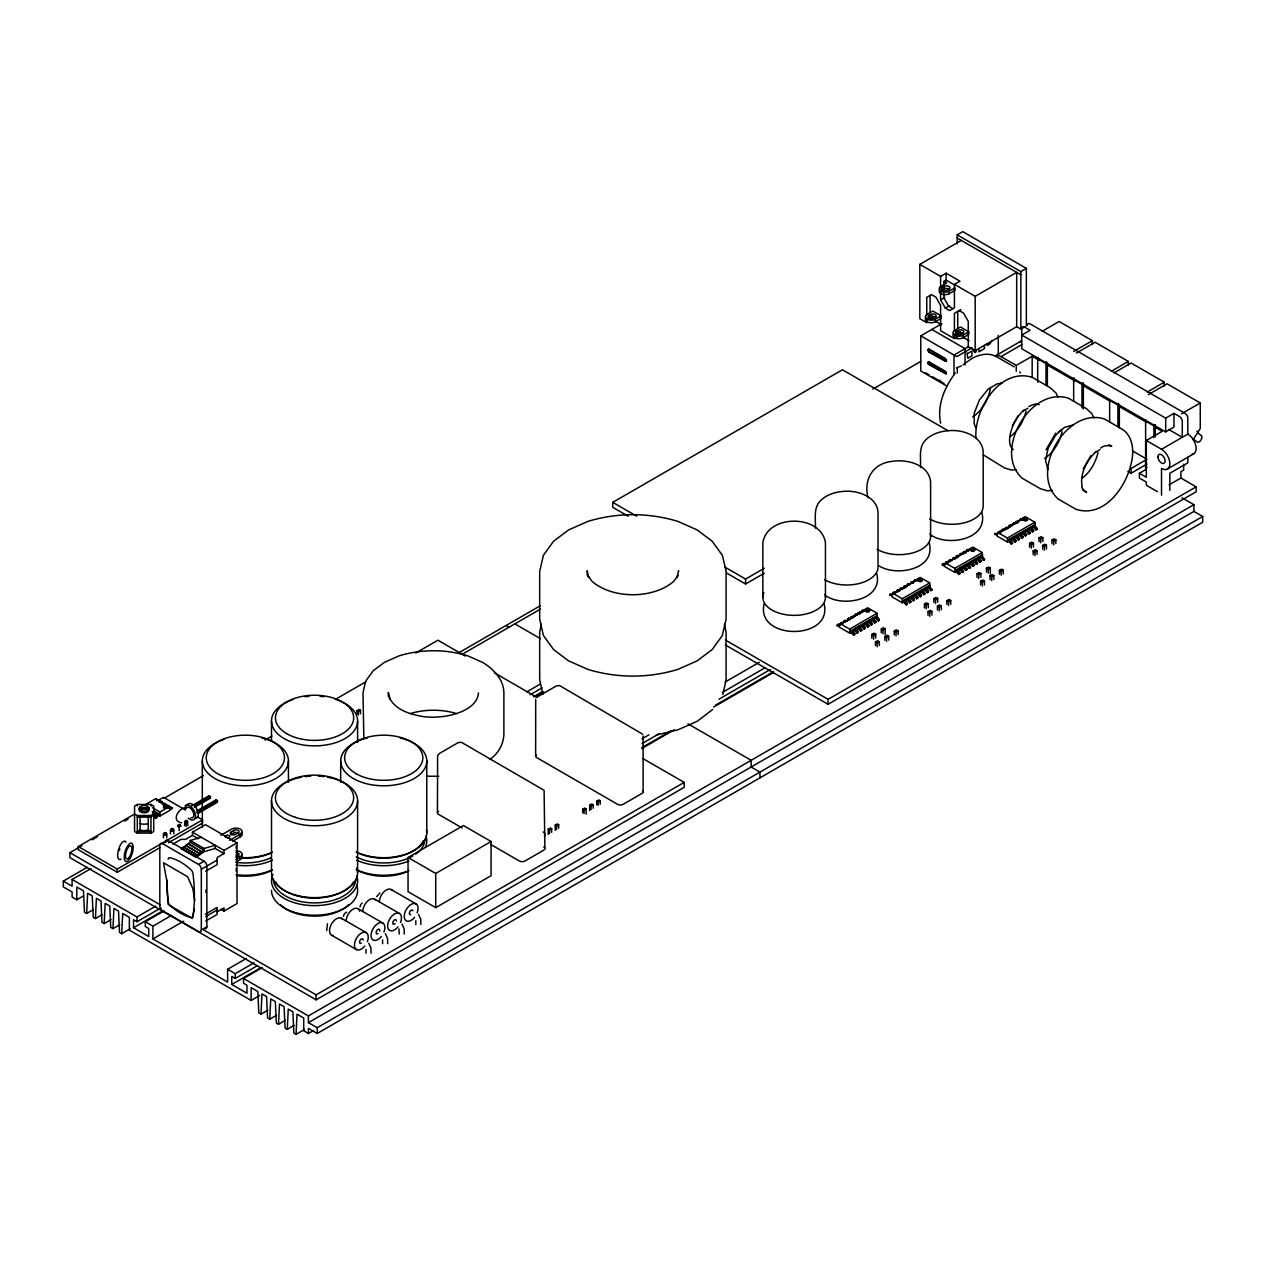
<?xml version="1.0" encoding="UTF-8"?>
<svg xmlns="http://www.w3.org/2000/svg" width="1266" height="1266" viewBox="0 0 1266 1266"><rect width="100%" height="100%" fill="white"/><g stroke="black" fill="none" stroke-linecap="round" stroke-linejoin="round"><path stroke-width="1.5" d="M873.619 639.251L873.619 635.421L875.724 634.203L873.967 633.206L871.863 634.408L871.863 638.222M875.724 638.032L875.724 634.203M877.211 646.752L877.211 642.938L879.316 641.72L877.56 640.707L875.455 641.925L875.455 645.723M879.316 645.533L879.316 641.72M883.019 633.807L883.019 629.993L885.124 628.775L883.383 627.762L881.278 628.98L881.278 632.778M885.124 634.503L885.124 628.775M886.627 641.324L886.627 637.51L888.732 636.292L886.975 635.279L884.871 636.497L884.871 640.295M888.732 640.105L888.732 636.292M896.027 635.896L896.027 632.066L898.132 630.848L896.391 629.851L894.271 631.054L894.271 634.867M898.132 634.677L898.132 630.848M926.19 608.883L926.19 605.069L928.295 603.85L926.554 602.838L924.433 604.056L924.433 607.854M928.295 607.68L928.295 603.85M929.782 616.4L929.782 612.586L931.903 611.367L930.146 610.354L928.041 611.573L928.041 615.371M931.903 615.181L931.903 611.367M935.606 603.455L935.606 599.641L937.71 598.422L935.954 597.41L933.849 598.628L933.849 602.426M937.71 602.236L937.71 598.422M939.198 610.972L939.198 607.142L941.303 605.939L939.546 604.926L937.441 606.129L937.441 609.943M941.303 609.753L941.303 605.939M948.598 605.528L948.598 601.714L950.719 600.495L948.962 599.483L946.857 600.701L946.857 604.499M950.719 604.325L950.719 600.495M978.76 578.53L978.76 574.717L980.881 573.498L979.124 572.485L977.02 573.704L977.02 577.502M980.881 577.328L980.881 573.498M982.369 586.047L982.369 582.218L984.473 581.015L982.717 580.002L980.612 581.221L980.612 585.019M984.473 584.829L984.473 581.015M988.176 573.102L988.176 569.289L990.281 568.07L988.524 567.057L986.42 568.276L986.42 572.074M990.281 573.799L990.281 568.07M991.769 580.619L991.769 576.79L993.873 575.571L992.133 574.558L990.028 575.777L990.028 579.575M993.873 579.401L993.873 575.571M1001.184 575.175L1001.184 571.362L1003.289 570.143L1001.533 569.13L999.428 570.349L999.428 574.147M1003.289 573.973L1003.289 570.143M1031.347 548.178L1031.347 544.364L1033.452 543.146L1031.695 542.133L1029.59 543.351L1029.59 547.149M1033.452 546.959L1033.452 543.146M1034.939 555.695L1034.939 551.865L1037.044 550.647L1035.303 549.65L1033.183 550.852L1033.183 554.666M1037.044 554.476L1037.044 550.647M1040.747 542.75L1040.747 538.936L1042.852 537.718L1041.111 536.705L1039.006 537.923L1039.006 541.721M1042.852 541.531L1042.852 537.718M1044.355 550.251L1044.355 546.437L1046.46 545.219L1044.703 544.206L1042.598 545.424L1042.598 549.222M1046.46 549.048L1046.46 545.219M1053.755 544.823L1053.755 541.009L1055.86 539.791L1054.119 538.778L1051.999 539.996L1051.999 543.794M1055.86 543.605L1055.86 539.791M87.227 867.305L63.3 881.12L63.3 886.88L72.099 891.96L72.099 897.072L76.799 899.778L76.799 887.007L83.493 890.868L84.458 912.2L86.674 913.466L87.639 893.258L92.244 895.932L93.225 917.249L95.425 918.53L102.277 914.59M95.425 918.53L96.406 898.322L101.011 900.981L101.976 922.313L104.192 923.594L111.028 919.638M104.192 923.594L105.157 903.386L109.778 906.045L110.743 927.377L112.959 928.643L119.795 924.702M112.959 928.643L113.924 908.434L118.545 911.109L119.51 932.425L121.726 933.707L130.271 928.769M121.726 933.707L122.691 913.498L129.369 917.359L129.369 930.146L251.127 1000.441L259.672 995.503M251.127 1000.441L251.127 987.654L257.821 991.515L258.786 1012.847L261.002 1014.129L261.967 993.905L266.588 996.579L267.553 1017.896L269.769 1019.177L276.605 1015.237M269.769 1019.177L270.734 998.969L275.339 1001.628L276.32 1022.96L278.52 1024.241L285.372 1020.285M278.52 1024.241L279.501 1004.033L284.106 1006.692L285.072 1028.024L287.287 1029.305L294.123 1025.349M287.287 1029.305L288.252 1009.081L292.873 1011.756L293.839 1033.072L296.054 1034.354L304.6 1029.416M296.054 1034.354L297.019 1014.145L303.713 1018.006L303.713 1030.793L308.413 1033.499L313.541 1030.54M478.453 692.866C477.203 712.362 442.325 719.99 421.404 716.287C408.538 713.818 395.783 709.672 389.469 698.072C391.083 703.864 387.206 684.131 388.44 696.822M678.513 571.552L678.576 570.729L677.025 577.549L677.975 575.334L673.797 581.3C653.066 599.214 612.697 599.214 591.966 581.3L587.788 575.334L588.737 577.549L587.187 570.729L587.25 575.365M990.408 387.475C989.284 398.537 982.052 410.817 972.652 416.973M1132.754 451.915C1132.057 479.149 1107.307 519.709 1075.815 509.201L1058.17 499.01C1028.578 472.155 1066.32 406.782 1104.379 418.967L1122.04 429.158C1129.778 433.795 1132.627 443.1 1132.722 451.614M535.708 699.449L535.645 756.071M194.394 909.051L192.337 918.436L168.22 904.62L166.78 880.661L163.472 862.763L187.621 876.752L192.907 888.732L194.758 900.712M146.239 804.116L155.623 798.688L170.324 807.17L170.277 810.082L159.848 816.095L159.975 812.028L169.359 806.616M839.769 624.85L840.308 623.616L840.561 624.644M842.191 623.458L842.713 622.223L842.982 623.252M843.283 622.809L844.359 621.701M849.897 619.913L850.056 619.09M850.325 618.71L851.385 617.65M852.73 617.317L853.79 616.257M853.838 616.732L855.183 615.782M857.351 614.659L858.411 613.583M860.548 613.155L860.279 612.079L859.709 613.424M865.058 611.161L865.216 610.339M892.356 594.45L893.416 593.374M894.761 593.105L895.6 591.887M900.173 590.273L899.904 589.196L899.335 590.542M901.788 589.038L903.149 588.104M902.895 588.358L903.956 587.297M905.317 586.965L905.934 585.762L906.662 586.87M909.938 584.306L910.982 583.23M912.327 582.961L913.403 581.838M915.84 580.92L916.283 579.717L917.201 580.778L918.309 580.144C917.565 576.932 916.948 581.98 915.429 579.686L914.321 580.319L914.796 581.379M944.927 564.13L945.449 562.895L945.987 563.829M947.332 562.753L947.87 561.518L948.408 562.436M950.845 560.711L951.383 559.477L952.206 560.569M955.055 559.208L955.213 558.369M955.482 558.005L956.542 556.929M957.887 556.613L958.948 555.552M961.4 554.635L962.746 553.685M962.508 553.938L963.568 552.878M963.284 553.828L963.853 553.052M964.914 552.609L965.436 551.359L965.974 552.293M996.405 534.426L997.75 533.477M997.513 533.73L998.573 532.67M998.288 533.619L998.858 532.844M999.918 532.353L1000.757 531.182M1004.539 529.726L1005.884 528.777M1006.945 528.333L1008.29 527.384L1007.625 528.856M1008.053 527.7L1009.113 526.577M1010.458 526.26L1011.075 525.058L1011.803 526.165M1015.079 523.586L1016.139 522.526M1017.484 522.241L1018.544 521.133M1022.105 519.582L1022.627 518.348L1023.165 519.266M839.152 625.04L867.701 607.838L877.085 613.25L877.211 617.317L849.755 633.158L839.342 627.145L839.152 625.04L865.738 609.69M849.755 633.158L849.644 629.107L840.26 623.679M866.609 609.199L866.735 608.392M891.723 594.688L920.287 577.486L929.671 582.898L929.83 588.104L931.982 590.035L929.102 585.572L929.655 586.965L902.342 602.806L891.913 596.792L891.723 594.688L911.283 583.404M902.342 602.806L902.215 598.739L892.831 593.327M919.306 578.04L919.179 578.847A1.962 1.124 0 0 0 919.306 580.698A1.962 1.124 0 0 0 922.234 579.717A1.962 1.124 0 0 0 919.306 578.736L913.688 582.012M944.309 564.335L972.858 547.118L982.242 552.546L982.416 557.752L984.552 559.683L981.672 555.22L982.242 556.613L954.912 572.454L944.483 566.44L944.309 564.335L957.223 556.882M954.912 572.454L954.786 568.387L945.401 562.974M971.75 548.479L971.892 547.687M996.88 533.983L1025.428 516.765L1034.813 522.193L1035.129 524.361L1034.939 526.245L1007.483 542.101L997.07 536.088L996.88 533.983L1009.793 526.514M1007.483 542.101L1007.372 538.034L997.988 532.622M1024.463 517.335L1013.022 524.662M343.355 916.426L344.368 913.736L346.678 912.185M359.955 906.852L360.699 904.604M376.682 896.613L379.879 893.021M139.371 808.483L139.371 809.607L148.897 808.974L148.866 807.676A4.89 2.817 0 0 0 144.134 805.587A4.89 2.817 0 0 0 139.418 807.676L139.371 808.483L148.897 808.483M148.897 808.974L148.897 808.974A4.89 2.817 0 0 1 144.134 811.237A4.89 2.817 0 0 1 139.418 809.132L139.418 809.132M365.447 681.931L363.01 692.866L363.848 738.331M541.342 624.217L539.68 632.019L539.68 679.684L542.924 694.433M722.839 694.433L726.004 680.522M764.158 603.771C755.153 640.691 833.139 640.691 824.134 603.771M845.815 620.704L847.049 621.274M860.975 611.953L861.924 611.557M863.38 610.56L865.738 610.497M891.929 595.653L889.729 594.514L892.039 594.577M895.98 591.744L896.929 591.349M898.385 590.352L899.635 590.921M968.537 549.855L969.772 550.425M997.086 534.948L994.87 533.809L997.181 533.872M1001.121 531.024L1002.371 530.802M1003.542 529.647L1004.777 530.217M1018.703 520.88L1019.953 520.658M1021.108 519.487L1022.358 520.073M1026.077 411.102C1023.703 421.072 1017.864 431.263 1009.872 436.817M1062.047 431.88C1059.5 442.42 1053.359 452.864 1044.592 458.498M1098.018 452.642C1095.644 462.612 1089.82 472.804 1081.829 478.358M839.516 625.167L838.931 626.512L837.143 625.673L838.25 624.233L840.023 625.341M846.748 620.894L847.872 619.675M849.17 619.501L850.562 618.457M906.361 586.49L907.769 585.43M944.658 564.462L944.183 565.775L942.3 564.968L943.407 563.528L945.18 564.636M951.905 560.189L953.029 558.971M1013.924 524.377L1015.332 523.333M1018.054 415.818L1012.278 425.835M1055.702 433.099L1046.064 449.794M1090.849 455.602L1083.126 468.958M959.153 555.078L970.88 548.985M327.483 923.769L326.707 930.557M166.78 837.839L166.78 834.12L165.118 832.522L163.456 834.12L163.456 837.839M173.806 833.788L173.806 830.053L172.144 828.455L170.483 830.053L170.483 833.788M177.509 826.002L179.171 824.403L180.832 826.002L179.171 826.951L177.509 826.002L179.171 825.036L180.832 826.002M184.535 825.669L185.089 820.985L187.305 820.985L187.859 825.669M991.816 340.649L989.965 343.846L987.195 345.444L987.195 343.846M1193.126 439.713L1200.263 428.525L1200.263 402.968L1167.062 383.788L1148.325 394.596M955.355 372.932C944.721 387.032 936.761 405.262 940.654 423.208M365.921 680.823L373.138 670.822L384.453 662.324L398.996 655.883C421.341 649.031 445.553 649.031 467.898 655.883L482.441 662.324C493.376 668.828 503.694 679.288 503.884 692.866L503.884 734.407C503.472 744.471 498.013 754.093 489.594 759.568M712.679 709.482L697.155 721.319L677.943 729.817L656.215 735.024M1024.099 409.962C1012.99 419.283 1004.349 442.609 1013.243 449.652M1060.085 430.741L1055.353 435.726L1048.169 448.164L1045.542 460.413L1047.979 469.575L1047.251 468.61M1096.055 451.503C1086.56 460.713 1079.597 474.259 1082.161 486.508C1079.487 487.869 1093.001 496.778 1082.62 490.021M185.247 809.148L185.627 805.445A8.213 4.748 60 0 1 195.344 814.07A8.213 4.748 60 0 1 188.223 818.184M153.756 812.107L159.658 815.003M152.506 813.991L154.167 811.031L159.658 814.212M361.364 903.702L362.234 903.022M963.157 364.766L971.402 358.753M1059.911 430.867L1064.643 427.338L1073.378 424.885M196.183 857.367L204.095 851.67L215.157 848.473L224.019 853.585L224.019 850.388L192.464 832.173L192.464 835.37L185.548 839.358L181.117 839.358L172.999 844.058M957.191 243.847L957.191 234.843L962.73 231.646L1026.362 268.392L1026.362 325.9M926.759 322.703L919.828 318.716L919.828 264.388L961.337 240.429M919.828 264.388L940.591 276.368L946.129 273.187L959.96 281.163L954.422 284.359L954.422 307.844L949.658 310.597L945.354 308.097L940.591 299.868L940.591 292.035M943.914 285.072L943.914 281.384L946.129 280.118L955.339 285.436M942.664 287.382L944.325 286.417A3.323 1.915 0 0 1 949.025 286.417A3.323 1.915 0 0 1 949.025 289.139L947.364 290.104A3.323 1.915 0 0 1 942.664 290.104A3.323 1.915 0 0 1 942.664 287.382L942.664 289.946A3.323 1.915 0 0 0 942.141 290.341M942.664 289.946L944.325 288.98A3.323 1.915 0 0 1 949.563 289.376M940.86 293.696L940.86 291.133A5.871 3.387 0 0 0 949.168 291.133L954.975 287.778L954.975 290.341L949.168 293.696A5.871 3.387 0 0 1 941.445 293.981A5.871 3.387 0 0 1 939.926 289.598M940.591 299.868L944.737 297.463M936.16 318.399A3.323 1.915 0 0 0 934.118 316.627A3.323 1.915 0 0 0 930.494 317.038L928.833 317.988A3.323 1.915 0 0 1 928.833 315.44L930.494 314.474A3.323 1.915 0 0 1 935.194 314.474A3.323 1.915 0 0 1 935.194 317.196L933.533 318.146A3.323 1.915 0 0 1 928.833 318.146A3.323 1.915 0 0 0 928.295 318.399M945.354 308.097L949.5 305.707M628.126 516.196L612.744 507.318L612.744 502.365L842.428 369.767L947.997 430.709M927.028 321.754L927.028 319.19A5.871 3.387 0 0 0 935.337 319.19L941.144 315.835L941.144 318.399L935.337 321.754A5.871 3.387 0 0 1 927.598 322.039A5.871 3.387 0 0 1 926.095 317.655M954.422 284.359L975.184 296.339L1016.677 272.38L1016.677 326.707L975.184 350.666L968.253 346.678L968.253 321.327L963.505 313.082L959.185 310.597M957.191 234.843L1020.839 271.589L1026.362 268.392M960.91 309.6L954.422 313.351L954.422 330.885M947.348 386.352L920.778 371.001L920.778 335.854L941.809 323.716M137.314 804.464L134.56 806.062L134.56 831.509L137.314 833.107L150.955 833.107L153.724 831.509L153.724 806.062L150.955 804.464L137.314 804.464L137.314 806.062M956.495 331.407L958.156 330.458A3.323 1.915 0 0 1 962.856 330.458A3.323 1.915 0 0 1 962.856 333.164L961.211 334.129A3.323 1.915 0 0 1 956.495 334.129A3.323 1.915 0 0 1 956.495 331.407L956.495 333.971A3.323 1.915 0 0 0 955.64 334.825M928.595 350.935L928.152 349.416L929.086 349.115L945.686 358.705L946.525 360.873L945.132 361.269L928.532 351.679L927.598 349.733L929.086 349.115M956.495 333.971L958.156 333.005A3.323 1.915 0 0 1 963.394 333.401M928.532 351.679L946.177 361.079L945.132 359.022L928.532 349.448M957.191 337.088L954.422 338.687L940.591 330.695L940.591 305.359L935.827 297.114L931.507 294.614L926.759 297.368L926.759 314.918M954.706 337.721L954.706 335.174A5.871 3.387 0 0 0 962.999 335.174L968.807 331.819L968.807 334.366L962.999 337.721A5.871 3.387 0 0 1 955.276 338.022A5.871 3.387 0 0 1 953.773 333.638M159.912 847.666L117.295 872.258L78.286 849.739L78.286 846.543L134.528 814.07L137.314 815.541L150.955 815.541L153.724 813.943M158.392 800.286L163.504 797.343L185.564 810.066M643.144 758.698L684.194 782.388L684.194 787.341L316.152 999.823L69.883 857.636L69.883 852.683L81.863 845.767M92.133 839.833L97.276 836.873M124.654 821.064L128.088 819.086M164.026 798.34L203.399 775.599M265.021 740.024L271.874 736.068M335.205 699.497L366.016 681.709M415.659 653.05L437.909 640.2L465.287 656.01M872.812 389.121L920.746 361.443M159.041 802.185C159.801 798.799 160.402 804.353 161.921 801.726L161.447 803.578M161.921 801.726L160.814 801.077C158.661 802.897 159.326 799.242 156.731 800.049L156.604 799.257M162.554 803.419L164.058 804.511L165.435 803.752L163.077 804.638M165.435 803.752L162.808 804.068M928.532 362.218L945.132 371.808L945.971 373.976L928.532 364.466L927.598 362.503L929.086 361.902L945.686 371.492L946.525 373.644L928.833 363.959M166.068 805.445L167.318 805.667M166.637 805.841L168.948 805.777L167.698 807.297M152.395 815.336C155.148 810.256 156.304 813.278 152.395 816.127M167.745 806.474L168.948 805.777M968.379 346.726L953.994 355.034L953.994 374.562M154.8 816.728C157.554 811.569 158.725 814.813 154.8 817.519L155.908 817.361C158.614 812.076 159.848 815.446 155.908 818.168L154.8 817.519M168.473 807.629L170.055 808.072M170.261 808.942L172.461 807.803L169.929 807.914M170.103 808.689L172.461 808.61M172.461 807.803C170.799 810.557 170.404 804.875 169.581 808.278M140.13 829.99L137.314 831.509L150.955 831.509L148.249 829.942A8.023 4.637 0 0 1 140.13 829.99L140.035 815.573L137.314 817.14L150.955 817.14L148.249 815.573L148.249 829.942M967.825 353.436L971.972 351.046L971.972 355.825L967.825 358.231L967.002 352.961M185.247 805.793L188.381 803.847A8.213 4.748 60 0 1 197.1 809.544A8.213 4.748 60 0 1 195.407 818.453M186.798 807.486C178.743 807.328 170.499 821.017 181.703 822.868M191.483 805.904L209.048 795.76L210.425 796.567L210.425 798.15L194.458 807.376M357.044 714.198L357.044 710.669L359.117 709.466L360.509 710.273L360.509 713.802M458.181 653.145L540.234 605.765M194.458 805.777L210.425 796.567M357.044 710.669L358.436 711.46L360.509 710.273M1016.677 326.707L1020.839 329.097L1024.985 326.707M63.3 881.12L72.099 886.2L72.099 879.49L90.899 868.634M461.853 654.475L540.487 609.073M956.479 367.82L961.464 365.89M196.91 810.873L216.075 799.811L217.451 800.618L217.451 802.217L198.303 813.278M196.705 812.598L217.451 800.618M165.118 833.155L163.456 834.12L165.118 835.069L166.78 834.12L165.118 832.522M172.144 829.103L170.483 830.053L172.144 831.018L173.806 830.053L172.144 828.455M164.01 833.155L166.226 833.155M171.037 829.103L173.252 829.103M178.063 825.036L180.278 825.036M1042.108 331.312L1059.136 321.485L1092.352 340.649L1092.352 344.589M1020.127 342.089A11.742 6.773 60 0 1 1021.456 340.87L995.155 356.047A11.742 6.773 60 0 1 1001.026 356.632L1021.789 344.653M78.286 846.543L117.295 869.062L202.528 819.862L202.528 823.058L168.441 842.745M206.864 926.759L201.326 929.956A3.909 2.263 60 0 1 198.556 931.554L162.586 910.776A3.909 2.263 60 0 1 159.817 905.981L159.817 845.277A3.909 2.263 60 0 1 162.586 843.678L168.109 840.482L204.095 861.26A3.909 2.263 60 0 1 206.864 866.039L206.864 926.759A3.909 2.263 60 0 1 204.807 928.658M192.464 832.173L205.472 824.672L237.011 842.887L237.011 903.592L224.019 911.093L221.059 909.399M76.799 899.778L83.635 895.837M188.033 843.678L201.88 851.986L188.033 843.678L190.248 842.396L204.095 850.388L204.095 848.473L190.248 840.482L190.248 842.396M1001.026 356.632L1016.25 365.415L1032.17 356.237L1039.006 360.177M185.833 845.277L199.664 853.585L185.833 845.593L188.033 843.995M183.617 846.875L197.449 855.183L183.617 847.191L185.833 845.593M195.233 856.781L181.402 848.79L183.617 847.191M220.838 835.291L231.488 829.135A6.267 3.608 0 0 1 240.334 829.135A6.267 3.608 0 0 1 240.334 834.247L240.334 836.81L232.722 841.21M86.674 913.466L93.51 909.526M238.942 833.788A3.133 1.804 0 0 0 233.704 832.981L231.203 834.421L231.203 831.857L233.704 830.417A3.133 1.804 0 0 1 238.119 830.417A3.133 1.804 0 0 1 238.119 832.981L235.634 834.421A3.133 1.804 0 0 1 231.203 834.421A3.133 1.804 0 0 0 230.713 834.785M201.88 851.67L204.095 850.388M199.664 853.268L201.88 851.986M197.449 854.867L199.664 853.585M197.449 855.183L195.233 856.465L181.402 848.473M1073.615 351.473L1092.352 340.649M229.684 840.402L240.334 834.247M1076.385 353.072L1095.122 342.247L1128.322 361.427L1128.322 365.352M162.586 843.678L198.556 864.441L204.095 861.26M224.019 850.388L237.011 842.887M224.019 853.585L217.103 857.573L217.103 864.615L205.709 871.182M201.326 929.956L201.326 869.236L217.103 860.136M235.634 857.098L238.119 855.658A3.133 1.804 0 0 0 238.799 853.695A3.133 1.804 0 0 0 235.919 852.572M235.777 859.582L240.334 856.94A6.267 3.608 0 0 0 241.695 852.999A6.267 3.608 0 0 0 235.919 850.768M72.099 879.49L136.981 916.964L155.797 906.108M526.735 691.932L540.408 684.036M235.777 862.13L240.334 859.503A6.267 3.608 0 0 0 241.331 855.136M164.089 910.903L145.289 921.759L145.289 926.538L148.739 928.548L148.739 936.523L133.531 927.741L133.531 919.749L136.981 921.759L160.924 907.928M530.153 694.749L542.117 687.849M1023.165 410.944L1027.945 408.19M133.531 927.741L162.586 910.966M533.54 696.806L542.085 691.869M535.043 696.727L543.589 691.79M537.623 696.759L556.391 685.919L559.572 685.571L642.669 734.185M725.07 567.2L745.579 579.053L764.284 568.244M1111.295 371.255L1128.322 361.427M145.289 921.759L152.901 926.142L171.701 915.286M726.779 573.15L745.579 584.006L764.284 573.197M1114.064 372.853L1131.092 363.026L1164.293 382.19L1164.293 386.13M152.901 926.142L152.901 938.929L183.665 921.157M205.25 914.258L217.103 907.421L217.103 914.448L205.709 921.031M205.709 916.552L217.103 909.985M217.103 911.9L224.019 907.896L224.019 911.093M1059.136 431.722L1062.332 429.886M1147.265 392.017L1164.293 382.19M1095.122 452.484L1099.885 449.731M1173.978 413.349L1173.978 427.085L1165.685 431.88L1021.789 348.799L1021.789 328.669A3.909 2.263 60 0 1 1024.558 327.071L1030.081 330.268L1021.789 335.063L1165.685 418.144L1173.978 413.349L1179.516 416.546A3.909 2.263 60 0 1 1182.286 421.341L1182.286 437.308L1168.629 429.427M408.048 857.478L463.388 825.527L491.066 841.51L491.066 875.692L435.726 907.643L408.048 891.675L408.048 857.478L435.726 873.461L491.066 841.51M1181.542 413.776L1200.263 402.968M152.901 938.929L227.611 982.068L227.611 969.281L246.411 958.425M725.054 682.089L759.252 662.34M1157.377 491.635L1146.316 485.242L1146.316 482.045L1139.384 478.042L1139.384 473.262L1146.316 477.25L1146.316 440.505L1162.22 431.31L1155.367 427.37M843.014 623.727L840.656 622.84L843.14 622.967M845.419 622.334L844.169 620.815L846.653 620.941M848.79 618.156L847.682 619.58L848.79 618.156L850.166 618.9M852.683 618.378L851.211 616.764L853.838 617.08M854.724 615.529L855.832 614.089L857.035 614.785M859.487 614.216L858.237 612.697L860.548 612.76M863.001 612.19L861.75 610.671L864.235 610.798L865.438 609.532M894.492 594.007L893.242 592.488L895.711 592.615M898.005 591.982L896.755 590.462L899.24 590.589M902.626 589.307L900.268 589.228L901.376 587.788L902.579 588.484M905.032 587.93L903.782 586.411L906.266 586.522M908.402 583.737L907.295 585.177L908.402 583.737L909.605 584.433M913.166 583.23L910.808 582.344L913.435 582.661M948.171 563.022L945.813 562.136L948.297 562.262L949.5 560.996M950.576 561.629L949.326 560.11L951.684 560.189M953.947 558.243L952.839 558.876L953.947 557.436L955.197 558.164M957.824 557.673L956.352 556.043L958.995 556.375M959.865 554.825L960.973 553.384L962.176 554.081M964.629 553.511L963.379 551.992L965.863 552.118L967.082 550.852M968.142 551.485L966.892 549.966L969.376 550.077L970.595 548.827M999.634 533.303L998.383 531.783L1000.741 531.862M1001.897 530.549L1003.004 529.109L1004.223 529.805M1007.768 528.602L1005.426 527.716L1007.894 527.843M1010.189 527.21L1008.939 525.691L1012.911 524.725M1013.56 523.032L1012.452 524.472L1013.56 523.032L1014.762 523.728M1017.215 523.159L1015.965 521.639L1018.544 521.94M1019.478 520.405L1020.586 518.965L1021.836 519.693M837.143 625.673L838.25 624.233M844.169 621.622L845.277 620.182M858.237 613.504L860.595 613.583M861.75 611.478L862.858 610.038M889.729 595.321L890.837 593.881M893.242 593.295L895.6 593.374M903.782 587.202L904.889 585.762M942.3 564.968L943.407 563.528M949.326 560.901L950.434 559.461M963.379 552.783L965.736 552.878M966.892 550.757L967.999 549.317M994.87 534.616L995.978 533.176M998.383 532.575L1000.741 532.67M1008.939 526.498L1010.046 525.058M1015.965 522.431L1018.323 522.526M227.611 969.281L235.223 973.681L254.023 962.825M642.068 738.79L648.904 734.834M722.411 692.391L765.155 667.72M262.331 967.604L243.515 978.46L243.515 983.255L246.981 985.264L246.981 993.24L231.757 984.457L231.757 976.466L235.223 978.46L257.441 965.642M642.068 743.569L659.159 733.71M718.993 699.164L770.282 669.556M231.757 984.457L260.828 967.683M642.02 747.589L671.091 730.814M715.527 705.162L773.653 671.597M641.815 748.507L674.303 729.754M713.613 707.061L773.447 672.515M849.644 629.107L877.085 613.25M902.215 598.739L929.671 582.898M954.786 568.387L982.242 552.546M1007.372 538.034L1034.813 522.193M1146.316 440.505L1161.523 449.288L1187.809 434.111L1187.809 418.144A3.909 2.263 60 0 0 1185.055 413.349L1030.081 323.874A3.909 2.263 60 0 0 1027.422 324.697M849.945 631.275L877.401 615.418M902.516 600.923L929.972 585.066M955.102 570.57L982.543 554.714M1007.673 540.202L1035.129 524.361M849.945 632.066L877.401 616.226M902.516 601.714L929.972 585.873M955.102 571.362L982.543 555.521M1007.673 541.009L1035.129 525.153M1127.832 471.379L1131.092 473.262L1146.996 464.068M853.695 634.424L854.803 633.791L853.695 635.231C849.929 631.971 850.784 629.819 853.695 634.424L853.695 635.231M857.209 632.399L858.316 631.766L857.209 633.19C853.411 630.12 854.313 627.683 857.209 632.399L857.209 633.19M860.722 630.373L861.83 629.724L860.722 631.164C856.94 628.063 857.826 625.689 860.722 630.373L860.722 631.164M864.235 628.347L865.343 627.699L864.235 629.139C860.453 626.005 861.339 623.663 864.235 628.347L864.235 629.139M867.748 626.306L868.856 625.673L867.748 627.113C863.966 623.932 864.852 621.653 867.748 626.306L867.748 627.113M871.261 624.28L872.369 623.647L871.261 625.087C867.463 622.049 868.365 619.565 871.261 624.28L871.261 625.087M874.774 622.255L875.882 621.622L874.774 623.046C870.992 619.944 871.878 617.571 874.774 622.255L874.774 623.046M878.288 620.229L879.395 619.58L878.288 621.02C874.521 617.776 875.392 615.608 878.288 620.229L878.288 621.02M906.266 604.072L907.374 603.439L906.266 604.879C902.484 601.793 903.37 599.356 906.266 604.072L906.266 604.879M909.779 602.046L910.887 601.397L909.779 602.838C906.013 599.593 906.867 597.425 909.779 602.046L909.779 602.838M913.292 600.021L914.4 599.372L913.292 600.812C909.526 597.584 910.396 595.384 913.292 600.021L913.292 600.812M916.806 597.979L917.913 597.346L916.806 598.786C913.039 595.542 913.925 593.406 916.806 597.979L916.806 598.786M920.335 595.954L921.426 595.321L920.335 596.761C916.537 593.58 917.423 591.301 920.335 595.954L920.335 596.761M923.848 593.928L924.955 593.295L923.848 594.735C920.065 591.475 920.936 589.323 923.848 593.928L923.848 594.735M927.361 591.902L928.469 591.254L927.361 592.694C923.579 589.45 924.449 587.282 927.361 591.902L927.361 592.694M931.982 590.035L930.874 590.668C927.076 587.788 927.978 584.829 930.874 589.877L931.982 589.228M958.853 573.72L959.96 573.087L958.853 574.511C955.07 571.235 955.941 569.13 958.853 573.72L958.853 574.511M962.366 571.694L963.473 571.045L962.366 572.485C958.568 569.415 959.47 566.978 962.366 571.694L962.366 572.485M965.879 569.668L966.987 569.02L965.879 570.46C962.081 567.136 962.983 565.142 965.879 569.668L965.879 570.46M969.392 567.627L970.5 566.994L969.392 568.434C965.61 565.142 966.48 563.038 969.392 567.627L969.392 568.434M972.905 565.601L974.013 564.968L972.905 566.408C969.123 563.228 969.993 560.949 972.905 565.601L972.905 566.408M976.418 563.576L977.526 562.943L976.418 564.367C972.62 561.186 973.522 558.923 976.418 563.576L976.418 564.367M979.931 561.55L981.039 560.901L979.931 562.341C976.165 558.955 977.02 557.024 979.931 561.55L979.931 562.341M984.552 559.683L983.445 560.316C979.615 557.167 980.58 554.919 983.445 559.509L984.552 558.876M1011.423 543.367L1012.531 542.718L1011.423 544.158C1007.641 540.93 1008.511 538.762 1011.423 543.367L1011.423 544.158M1014.936 541.342L1016.044 540.693L1014.936 542.133C1011.154 538.968 1012.04 536.689 1014.936 541.342L1014.936 542.133M1018.45 539.3L1019.557 538.667L1018.45 540.107C1014.652 537.006 1015.569 534.632 1018.45 539.3L1018.45 540.107M1021.963 537.275L1023.07 536.642L1021.963 538.082C1018.18 534.901 1019.067 532.622 1021.963 537.275L1021.963 538.082M1025.476 535.249L1026.584 534.616L1025.476 536.04C1021.678 532.923 1022.58 530.581 1025.476 535.249L1025.476 536.04M1028.989 533.223L1030.097 532.575L1028.989 534.015C1025.207 530.85 1026.093 528.571 1028.989 533.223L1028.989 534.015M1032.502 531.198L1033.61 530.549L1032.502 531.989C1028.72 528.84 1029.606 526.514 1032.502 531.198L1032.502 531.989M1036.015 529.156L1037.123 528.523L1036.015 529.963C1032.233 526.783 1033.119 524.504 1036.015 529.156L1036.015 529.963M1146.996 467.265L1145.619 468.056L1145.619 421.087A3.909 2.263 -60 0 1 1145.825 419.742M1139.384 473.262L1145.762 469.575M1167.394 469.037L1193.68 453.861M548.21 834.452L548.21 829.151L550.283 827.948L551.66 828.739L551.66 832.284M555.236 830.385L555.236 825.084L557.309 823.897L558.686 824.688L558.686 828.217M582.677 812.772L582.677 809.243L584.75 808.04L586.142 808.847L586.142 814.149M589.703 810.493L589.703 805.176L591.792 803.989L593.168 804.78L593.168 808.325M596.745 804.654L596.745 801.125L598.818 799.922L600.195 800.729L600.195 804.258M548.21 829.151L549.586 829.942L551.66 828.739M555.236 825.084L556.613 825.891L558.686 824.688M582.677 809.243L584.069 810.034L586.142 808.847M589.703 805.176L591.095 805.983L593.168 804.78M596.745 801.125L598.122 801.916L600.195 800.729M1169.056 484.878L1180.893 478.042L1180.893 471.664L1183.663 470.066L1183.663 464.305M261.002 1014.129L267.838 1010.173M203.288 929.703L316.152 994.87L684.194 782.388M725.465 640.074L828.091 699.323L1196.117 486.84L1196.117 491.794L828.091 704.276L725.465 645.027M308.413 1015.933L1193.901 504.691L1193.901 511.401L308.413 1022.643L308.413 1015.933L243.515 978.46M308.413 1022.643L317.212 1027.723L1202.7 516.481L1202.7 522.241L317.212 1033.467L308.413 1028.388L308.413 1033.499M148.249 823.565L148.154 823.596A8.023 4.637 0 0 1 140.13 823.596L140.035 823.565M165.26 804.638L166.368 805.856M168.774 806.664L170.15 808.262M1028.942 406.449C1032.85 404.724 1036.506 403.015 1039.18 404.74M410.374 713.597C424.442 709.118 442.451 709.118 456.52 713.597M971.671 358.626C978.982 354.543 988.271 352.296 996.089 356.474M1100.613 448.101C1106.769 442.483 1116.834 449.003 1108.826 444.635M190.248 840.482L201.326 837.285M204.095 848.473L215.157 845.277L215.157 848.473M161.969 802.502L163.235 804.875M1016.107 469.686L1011.407 470.05L1004.255 467.85L983.286 454.826M1052.078 490.464L1047.378 490.812L1040.225 488.613L1022.2 478.247C992.607 451.376 1030.35 386.003 1068.409 398.189L1086.402 408.617L1091.893 413.713L1093.935 417.97M438.796 776.311L426.31 776.185M139.371 807.835L148.897 807.835M1000.646 383.171L1001.849 383.329L997.292 383.772L987.971 389.327L979.346 400.135L974.282 413.017L974.14 423.857L976.023 428.035M1020.855 520.373L1019.478 519.614M1016.012 523.285L1016.424 522.684M1013.702 524.393L1012.452 523.665M1006.787 528.476L1005.426 527.716M1003.273 530.517L1001.897 529.758M996.12 534.537L994.87 533.809M961.242 554.777L959.865 554.017M957.729 556.803L956.352 556.043M950.703 560.87L949.326 560.11M915.698 581.078L914.321 580.319M901.645 589.196L900.268 588.437M898.005 591.19L896.755 590.462M893.29 594.134L893.701 593.548M858.285 614.342L858.696 613.757M852.572 617.523L851.211 616.764M848.932 619.501L847.682 618.789M1032.059 377.252C999.554 367.425 973.586 410.042 975.975 438.606M929.086 361.902L928.152 362.187L928.595 363.706M931.365 535.36C948.725 546.754 988.699 539.126 981.862 512.698M878.778 565.712C896.154 577.106 936.112 569.478 929.276 543.051M826.207 596.064C843.567 607.458 883.541 599.831 876.705 573.403M957.191 238.04L1020.839 274.785M943.914 281.384L946.667 282.983L940.86 286.338A5.871 3.387 0 0 0 940.86 291.133M952.982 308.682L948.661 306.182L943.914 297.937L943.914 288.743M1037.914 357.439A3.909 2.263 -60 0 0 1037.693 358.784L1046.001 363.579L1046.001 385.101M1074.043 377.743A3.909 2.263 -60 0 0 1073.663 379.563L1081.971 384.342L1081.971 407.826M1109.744 399.439A3.909 2.263 -60 0 0 1109.649 400.325L1117.941 405.12L1117.941 426.642M1145.619 421.087L1153.912 425.882L1153.912 437.625M1045.858 364.133L1074.945 380.924M1083.506 385.877L1109.174 400.689M1117.72 405.626L1146.822 422.433M941.144 315.835L932.836 311.04L927.028 314.395A5.871 3.387 0 0 0 927.028 319.19M968.807 331.819L960.514 327.024L954.706 330.379A5.871 3.387 0 0 0 954.706 335.174M935.368 321.279L941.508 324.84M963.03 337.262L969.186 340.807M996.469 356.664L1014.113 366.855M1032.439 377.426L1050.432 387.855L1055.923 392.951L1057.965 397.207M931.855 329.476L965.056 348.641L965.056 364.988M1180.719 477.947L1196.117 486.84M1132.358 450.823L1146.996 459.273L1131.092 468.467L1131.092 473.262M920.778 335.854L956.764 356.632L971.972 347.849L974.741 352.628L976.133 351.837L976.133 350.239M1181.953 497.791L1193.901 504.691M1193.901 511.401L1202.7 516.481M925.493 372.774L929.086 374.847M932.409 376.762L935.732 378.676M936.555 379.151L944.025 383.471M1037.123 528.523C1034.243 523.887 1033.309 526.197 1037.123 529.315M1051.999 539.996L1053.755 541.009M1033.61 530.549C1030.825 525.881 1029.764 528.239 1033.61 531.356M1015.965 521.639L1017.215 522.352M1030.097 532.575C1027.232 528.017 1026.283 530.232 1030.097 533.382M1039.006 537.923L1040.747 538.936M1026.584 534.616L1023.703 530.945L1024.273 532.337M1026.584 535.407L1024.558 533.777M1008.939 525.691L1010.141 526.387M1042.598 545.424L1044.355 546.437M1023.07 536.642C1020.159 532.163 1019.272 534.205 1023.07 537.433M1029.59 543.351L1031.347 544.364M1019.557 538.667C1016.772 533.983 1015.696 536.341 1019.557 539.458M1016.044 540.693L1013.164 537.037L1014.082 540.012M1033.183 550.852L1034.939 551.865M1016.044 541.5L1014.462 540.519M998.383 531.783L999.602 532.48M1012.531 542.718L1009.651 539.063L1010.379 541.595M1012.531 543.525L1010.838 542.434M966.892 549.966L968.11 550.663M999.428 570.349L1001.184 571.362M981.039 560.901L978.159 557.246L978.84 559.493M981.039 561.708L979.077 560.221M963.379 551.992L964.597 552.688M974.899 560.221L974.646 559.271L977.526 562.943M986.42 568.276L988.176 569.289M977.526 563.734L975.326 561.518M974.013 564.968C971.149 560.49 970.183 562.531 974.013 565.76M990.028 575.777L991.769 576.79M955.719 557.736L954.311 558.797L952.839 558.084M970.5 566.994C967.683 562.262 966.654 564.683 970.5 567.785M977.02 573.704L978.76 574.717M966.987 569.02L964.106 565.364L964.834 567.896M966.987 569.827L965.293 568.719M963.473 571.045L960.593 567.39L961.163 568.845M980.612 581.221L982.369 582.218M963.473 571.852L961.511 570.365M945.813 562.136L947.015 562.832M945.18 563.829L943.771 564.889L942.3 564.161M959.96 573.087C957.112 568.513 956.131 570.665 959.96 573.878M946.857 600.701L948.598 601.714M928.469 591.254C924.829 585.667 924.671 589.117 928.469 592.061M910.808 582.344L912.011 583.04M910.175 584.037L908.766 585.098L907.295 584.37M924.955 593.295C922.107 588.737 921.126 590.874 924.955 594.086M933.849 598.628L935.606 599.641M921.426 595.321L918.562 591.665L919.132 593.105M921.426 596.112L919.401 594.482M903.782 586.411L904.984 587.107M937.441 606.129L939.198 607.142M917.913 597.346C915.112 592.63 914.084 595.036 917.913 598.153M924.433 604.056L926.19 605.069M914.4 599.372C911.52 594.624 910.586 597.077 914.4 600.179M910.887 601.397L908.007 597.742L908.925 600.717M928.041 611.573L929.782 612.586M910.887 602.205L909.305 601.223M893.242 592.488L894.445 593.184M892.593 594.181L891.201 595.242L889.729 594.514M907.374 603.439C904.589 598.517 903.513 601.239 907.374 604.23M879.395 619.58C876.563 614.627 875.581 617.46 879.395 620.387M861.75 610.671L862.953 611.367M894.271 631.054L896.027 632.066M875.882 621.622L873.002 617.95L873.746 620.482M875.882 622.413L873.92 620.926M858.237 612.697L859.44 613.393M869.789 620.957L869.489 619.992L872.369 623.647M857.588 614.39L856.196 615.45L854.724 614.722M881.278 628.98L883.019 629.993M872.369 624.439L870.169 622.223M868.856 625.673C865.976 621.036 865.042 623.347 868.856 626.464M884.871 636.497L886.627 637.51M865.343 627.699C862.51 622.73 861.513 625.578 865.343 628.506M871.863 634.408L873.619 635.421M861.83 629.724L858.949 626.069L859.693 628.601M861.83 630.531L860.136 629.439M844.169 620.815L845.387 621.511M858.316 631.766L855.436 628.094L856.117 630.341M875.455 641.925L877.211 642.938M858.316 632.557L856.354 631.069M840.656 622.84L841.858 623.537M840.023 624.534L838.614 625.594L837.143 624.882M854.803 633.791C852.002 629.107 850.958 631.481 854.803 634.582M612.744 502.365L636.671 516.18M514.835 623.885L540.455 638.665M687.976 723.836L751.165 760.312L751.165 767.022L759.948 772.102L759.948 777.846M506.052 625.515L508.979 627.208M494.357 672.784L537.116 697.471M543.256 831.999L544.633 832.806L544.633 836.335M462.153 827.98L438.59 814.37A3.909 2.263 0 0 1 438.59 811.174M490.765 844.501L519.392 861.022A3.909 2.263 0 0 0 524.915 861.022L543.731 850.166A3.909 2.263 0 0 0 543.731 846.97M391.147 889.507L416.055 903.877M210.425 798.15L209.048 797.358L209.048 795.76M374.546 899.082L399.455 913.466M357.946 908.672L382.854 923.056M197.433 816.918L202.528 819.862M168.948 806.584L167.84 805.144M159.041 801.394L170.451 807.977M186.197 820.336L187.305 820.985M186.197 820.985L187.859 821.935L186.197 822.9L184.535 821.935M152.347 807.629L159.975 812.028M341.345 918.261L366.254 932.631M152.221 811.696L159.848 816.095M192.464 835.37L198.366 838.772M331.565 935.21L356.458 949.579M69.883 852.683L160.529 905.016M1193.901 439.492L1196.734 441.676A3.909 2.263 -60 0 0 1201.086 439.824A3.909 2.263 -60 0 0 1200.516 435.124A37.363 21.569 -60 0 1 1196.908 431.026M1019.652 371.903L1020.38 372.869M418.571 914.479L420.739 919.116L420.898 924.497M401.971 924.069L404.139 928.69L404.297 934.086M385.355 933.659L387.538 938.28L387.697 943.661M368.754 943.233L370.922 947.87L371.096 953.251M168.995 807.471L169.153 808.294M398.932 928.864L399.217 934.086M726.004 570.729L722.332 555.268L712.188 541.231L697.155 529.932L677.943 521.418C648.714 512.461 617.048 512.461 587.804 521.418L568.592 529.932L553.574 541.231L543.43 555.268L539.68 571.552L539.68 619.232L543.43 635.516L553.574 649.553L568.592 660.868L587.804 669.366C617.048 678.323 648.714 678.323 677.943 669.366L697.155 660.868L712.188 649.553L722.332 635.516L726.083 619.232L726.083 571.552M724.421 624.217L726.083 632.019L726.083 679.684M1187.809 457.121L1187.809 462.865L1169.831 473.262L1169.831 490.385M1165.685 418.144L1165.685 431.88M1161.523 495.164L1161.523 468.467A11.742 6.773 60 0 0 1169.831 463.673A11.742 6.773 60 0 0 1161.523 449.288M1155.304 436.833L1155.304 425.091A1.962 1.124 -60 0 1 1155.352 424.648M1119.334 404.313L1119.334 427.797M1109.649 400.325L1109.649 421.847M1083.364 408.997L1083.364 383.551A1.962 1.124 -60 0 1 1083.459 382.87M1073.663 379.563L1073.663 401.085M1047.378 362.788L1047.378 386.272M1037.693 358.784L1037.693 382.269M1032.17 356.237L1032.17 377.505M1020.839 271.589L1020.839 329.097M1020.586 518.965L1020.586 519.772M1017.073 520.991L1017.073 521.798M1016.25 365.415L1016.25 371.223M1009.398 526.751L1009.398 527.542M1006.517 527.083L1006.517 527.89M1003.004 529.109L1003.004 529.916M999.491 531.15L999.491 531.942M998.273 335.332L998.273 354.86M984.426 345.444L984.426 348.641L978.903 351.837L978.903 348.641M983.445 559.509L983.445 560.316M975.184 296.339L975.184 350.666M964.486 551.359L964.486 552.15M962.999 335.174L962.999 337.721M960.973 553.384L960.973 554.176M959.96 331.597L959.96 335.49M958.156 330.458L958.156 333.005M957.745 311.42L957.745 327.973M957.46 555.41L957.46 556.201M957.318 368.295L957.318 373.09M956.827 557.103L956.827 557.91M949.168 291.133L949.168 293.696M946.921 561.503L946.921 562.294M946.129 273.187L946.129 281.005M944.325 286.417L944.325 288.98M940.591 276.368L940.591 288.11M939.878 380.116L939.878 381.082M935.337 319.19L935.337 321.754M932.282 315.614L932.282 319.507M930.874 589.877L930.874 590.668M930.494 314.474L930.494 317.038M930.605 536.562L930.605 482.251C929.323 464.4 906.583 458.862 891.992 461.425C872.939 463.277 863.38 479.45 867.985 497.76M930.067 295.453L930.067 312.006M928.833 315.44L928.833 317.988M920.572 467.407C920.983 458.403 918.309 447.104 925.668 439.967C932.52 433.13 942.474 430.693 951.874 430.519C964.787 430.234 982.463 436.817 983.176 451.899L983.176 506.21A31.302 18.072 0 0 1 963.853 522.905A31.302 18.072 0 0 1 929.735 518.997M915.429 579.686L915.429 580.477M911.916 581.711L911.916 582.502M904.256 587.456L904.256 588.263M901.376 587.788L901.376 588.595M897.863 589.829L897.863 590.621M894.35 591.855L894.35 592.646M859.345 612.064L859.345 612.855M855.832 614.089L855.832 614.896M852.303 616.115L852.303 616.922M851.67 617.808L851.67 618.615M841.763 622.207L841.763 622.999M828.091 699.323L828.091 704.276M825.448 597.267L825.448 542.956C821.412 513.901 766.88 513.901 762.844 542.956L762.844 597.267M815.415 528.128C815.826 519.107 813.168 507.824 820.526 500.671C827.363 493.835 837.317 491.398 846.717 491.224C859.63 490.955 877.306 497.538 878.034 512.603L878.034 566.915A31.302 18.072 0 0 1 858.696 583.626A31.302 18.072 0 0 1 824.593 579.701M745.579 579.053L745.579 584.006M643.096 735.942L643.096 791.867M598.122 801.916L598.122 805.461M591.095 805.983L591.095 809.512M584.069 810.034L584.069 813.579M556.613 825.891L556.613 829.42M549.586 829.942L549.586 833.487M544.886 848.568L544.095 790.3L461.362 742.272L458.181 742.62L439.429 753.46L437.609 755.739L437.435 812.772M435.726 873.461L435.726 907.643M426.784 760.945L426.784 832.838M415.818 920.714L415.818 924.497M382.601 939.878L382.601 943.661M366.001 949.468L366.001 953.251M358.436 711.46L358.436 715.005M357.598 721.019L357.598 742.382M357.598 800.887L357.598 872.78M340.681 760.945L340.681 782.325M317.212 1027.723L317.212 1033.467M316.152 994.87L316.152 999.823M288.426 760.945L288.426 782.325M271.51 721.019L271.51 740.436M271.51 800.887L271.51 872.78A43.044 24.845 0 0 0 318.779 897.515A43.044 24.845 0 0 0 356.775 867.922M240.334 856.94L240.334 859.503M236.188 845.91L236.188 848.473M236.188 868.603L236.188 871.15M235.223 973.681L235.223 978.46M233.704 830.417L233.704 832.981M216.075 799.811L216.075 801.41M202.323 760.945L202.323 827.014M186.197 821.618L186.197 826.619M179.171 825.685L179.171 830.686M172.144 829.736L172.144 831.018M171.353 807.17L171.353 807.961M165.118 833.788L165.118 835.069M164.327 803.119L164.327 803.91M160.814 801.077L160.814 801.884M156.731 800.049L156.731 800.856M155.908 817.361L155.908 818.168M154.167 811.031L154.167 811.838M150.955 804.464L150.955 806.062M150.955 815.541L150.955 833.107M137.314 815.541L137.314 833.107M136.981 916.964L136.981 921.759M117.295 869.062L117.295 872.258M332.99 935.653A9.78 5.65 -60 0 1 331.565 923.911A9.78 5.65 -60 0 1 342.437 919.274M364.814 946.034A9.78 5.65 -60 0 1 354.543 946.43A9.78 5.65 -60 0 1 362.551 932.551A9.78 5.65 -60 0 1 367.346 941.651M361.348 943.186A2.548 1.472 -60 0 1 359.56 942.141A2.548 1.472 -60 0 1 361.348 939.04A2.548 1.472 -60 0 1 363.152 940.068M362.741 911.552A9.78 5.65 -60 0 1 367.868 900.87A9.78 5.65 -60 0 1 375.654 900.11M398.015 926.854A9.78 5.65 -60 0 1 387.744 927.266A9.78 5.65 -60 0 1 395.767 913.372A9.78 5.65 -60 0 1 400.547 922.471M395.024 923.674A2.548 1.472 -60 0 1 392.792 923.325A2.548 1.472 -60 0 1 394.406 919.955A2.548 1.472 -60 0 1 396.353 920.904M346.14 921.142A9.78 5.65 -60 0 1 352.154 909.748A9.78 5.65 -60 0 1 359.734 911.219M381.414 936.444A9.78 5.65 -60 0 1 371.144 936.84A9.78 5.65 -60 0 1 379.151 922.961A9.78 5.65 -60 0 1 383.946 932.061M377.964 933.596A2.548 1.472 -60 0 1 376.16 932.377A2.548 1.472 -60 0 1 378.265 929.291A2.548 1.472 -60 0 1 379.689 931.064M379.341 901.962A9.78 5.65 -60 0 1 384.468 891.296A9.78 5.65 -60 0 1 392.254 890.52M414.615 917.28A9.78 5.65 -60 0 1 404.345 917.676A9.78 5.65 -60 0 1 412.368 903.797A9.78 5.65 -60 0 1 417.147 912.881M410.69 914.622A2.548 1.472 -60 0 1 409.899 911.615A2.548 1.472 -60 0 1 412.906 910.808M272.475 869.726A43.044 24.845 0 0 1 236.046 874.679M261.856 737.983A43.044 24.845 0 0 1 280.641 775.203A43.044 24.845 0 0 1 213.637 777.735A43.044 24.845 0 0 1 223.86 739.423M272.475 860.152A43.044 24.845 0 0 1 236.046 865.089M271.541 870.391A39.104 22.566 0 0 1 236.9 875.645M271.24 857.668A41.098 23.722 0 0 1 236.473 862.399M271.24 852.873A41.098 23.722 0 0 1 240.018 857.968M272.475 852.16A43.044 24.845 0 0 1 241.632 857.604M336.076 699.481A43.044 24.845 0 0 1 347.533 736.986A43.044 24.845 0 0 1 281.574 736.986A43.044 24.845 0 0 1 293.032 699.481M305.233 696.743A43.044 24.845 0 0 1 308.936 696.363M320.171 696.363A43.044 24.845 0 0 1 323.89 696.743M356.775 885.504A43.044 24.845 0 0 1 318.779 915.096A43.044 24.845 0 0 1 271.51 890.362M327.483 777.182A43.044 24.845 0 0 1 349.463 815.446A43.044 24.845 0 0 1 279.659 815.446A43.044 24.845 0 0 1 301.625 777.182M305.233 776.628A43.044 24.845 0 0 1 310.819 776.137M318.304 776.137A43.044 24.845 0 0 1 323.89 776.628M356.775 875.914A43.044 24.845 0 0 1 313.161 905.617A43.044 24.845 0 0 1 272.981 874.347M348.419 904.842A39.104 22.566 0 0 1 280.688 904.842M355.651 879.174A41.098 23.722 0 0 1 314.554 902.895A41.098 23.722 0 0 1 273.472 879.174M353.467 882.006A41.098 23.722 0 0 1 351.41 884.887M350.144 886.247A41.098 23.722 0 0 1 278.963 886.247M277.713 884.887A41.098 23.722 0 0 1 275.64 882.006M409.029 870.533A43.044 24.845 0 0 1 356.632 869.726M400.214 737.983A43.044 24.845 0 0 1 417.891 776.074A43.044 24.845 0 0 1 349.59 776.074A43.044 24.845 0 0 1 367.267 737.983M425.946 835.971A43.044 24.845 0 0 1 425.313 847.27M409.029 860.943A43.044 24.845 0 0 1 356.632 860.152M408.348 871.15A39.104 22.566 0 0 1 356.094 869.584M424.822 839.231A41.098 23.722 0 0 1 415.659 854.17M412.795 856.006A41.098 23.722 0 0 1 356.237 856.86M423.43 840.577A41.098 23.722 0 0 1 356.237 852.065M426.42 829.594A43.044 24.845 0 0 1 404.772 854.534A43.044 24.845 0 0 1 356.632 852.16M642.574 790.728A3.909 2.263 0 0 1 641.941 793.466L623.125 804.321A3.909 2.263 0 0 1 617.586 804.321L536.8 757.669A3.909 2.263 0 0 1 536.167 754.947M824.973 594.134A31.302 18.072 0 0 1 792.785 615.339A31.302 18.072 0 0 1 763.904 592.599M918.325 580.508A1.962 1.124 0 0 1 921.11 579.496A1.962 1.124 0 0 1 921.537 581.379A1.962 1.124 0 0 1 918.388 580.809M930.13 533.429A31.302 18.072 0 0 1 913.751 552.593A31.302 18.072 0 0 1 877.164 549.349M1023.482 519.804A1.962 1.124 0 0 1 1026.267 518.775A1.962 1.124 0 0 1 1026.694 520.674A1.962 1.124 0 0 1 1023.545 520.104M164.501 808.388A1.962 1.124 0 0 1 163.979 806.695A1.962 1.124 0 0 1 166.985 806.695A1.962 1.124 0 0 1 166.463 808.388M146.223 816.079A8.023 4.637 0 0 1 142.061 816.079M148.866 809.275A4.89 2.817 0 0 1 143.501 812.804A4.89 2.817 0 0 1 139.909 808.594M147.6 808.009A4.89 2.817 0 0 1 148.375 808.594M119.352 850.578A6.852 2.611 -73 0 1 119.859 848.869M120.966 859.171A9.59 3.656 -73 0 1 118.577 849.454A9.59 3.656 -73 0 1 126.014 842.191M1046.001 363.579A3.909 2.263 -60 0 1 1046.365 361.775M1081.971 384.342A3.909 2.263 -60 0 1 1082.177 382.997M1117.941 405.12A3.909 2.263 -60 0 1 1118.321 403.3M1153.912 425.882A3.909 2.263 -60 0 1 1154.133 424.537M1187.809 434.111A11.742 6.773 60 0 1 1195.832 445.854A11.742 6.773 60 0 1 1191.971 454.399M1027.327 325.473A3.909 2.263 60 0 1 1027.343 325.077M186.134 808.104A5.871 3.387 60 0 1 193.018 811.553A5.871 3.387 60 0 1 190.802 817.82M225.807 837.522A2.342 1.361 0 0 1 226.298 835.402A2.342 1.361 0 0 1 229.747 836.225A2.342 1.361 0 0 1 227.469 837.918M227.469 837.775A2.342 1.361 0 0 1 229.747 838.772M241.331 832.442A6.267 3.608 0 0 1 240.334 836.81M231.203 834.421A3.133 1.804 0 0 1 231.203 831.857M235.919 855.136A3.133 1.804 0 0 1 238.942 856.465M168.141 859.25A3.909 2.263 60 0 1 170.166 857.747A52.539 30.337 60 0 1 190.976 869.758A3.909 2.263 60 0 1 193.002 873.603A169.66 97.957 60 0 1 193.002 915.983A3.909 2.263 60 0 1 190.976 917.47A52.539 30.337 60 0 1 170.166 905.459A3.909 2.263 60 0 1 168.141 901.629A169.66 97.957 60 0 1 166.732 879.617M165.45 841.304A3.909 2.263 60 0 1 168.109 840.482M205.741 890.093A2.928 1.693 -60 0 1 205.741 892.483M198.556 864.441A3.909 2.263 60 0 1 201.326 869.236M225.823 777.308A39.104 22.566 0 0 0 284.47 757.748A39.104 22.566 0 0 0 225.823 738.205A39.104 22.566 0 0 0 225.823 777.308M286.907 733.774A39.104 22.566 0 0 0 352.328 723.661A39.104 22.566 0 0 0 304.441 696.015A39.104 22.566 0 0 0 286.907 733.774M295.01 817.25A39.104 22.566 0 0 0 353.657 797.691A39.104 22.566 0 0 0 295.01 778.147A39.104 22.566 0 0 0 295.01 817.25M356.094 773.716A39.104 22.566 0 0 0 421.499 763.604A39.104 22.566 0 0 0 373.612 735.957A39.104 22.566 0 0 0 356.094 773.716M866.719 611.051A1.962 1.124 0 0 0 869.663 610.07A1.962 1.124 0 0 0 866.719 609.088A1.962 1.124 0 0 0 866.719 611.051M866.324 611.668A1.962 1.124 0 0 0 869.6 611.161A1.962 1.124 0 0 0 867.194 609.785A1.962 1.124 0 0 0 866.324 611.668M971.877 550.346A1.962 1.124 0 0 0 974.82 549.365A1.962 1.124 0 0 0 971.877 548.384A1.962 1.124 0 0 0 971.877 550.346M971.481 550.963A1.962 1.124 0 0 0 974.741 550.457A1.962 1.124 0 0 0 972.351 549.064A1.962 1.124 0 0 0 971.481 550.963M1024.052 519.804A1.962 1.124 0 0 0 1027.327 519.297A1.962 1.124 0 0 0 1024.922 517.921A1.962 1.124 0 0 0 1024.052 519.804M164.089 807.407A1.962 1.124 0 0 0 167.365 806.901A1.962 1.124 0 0 0 164.976 805.524A1.962 1.124 0 0 0 164.089 807.407M129.528 856.845A6.852 2.611 -73 0 0 130.968 845.925A6.852 2.611 -73 0 0 125.603 854.281A6.852 2.611 -73 0 0 129.528 856.845M129.86 858.649A9.59 3.656 -73 0 0 131.87 843.362A9.59 3.656 -73 0 0 124.369 855.056A9.59 3.656 -73 0 0 129.86 858.649M1157.931 456.804A5.08 2.943 60 0 0 1163.327 463.514A5.08 2.943 60 0 0 1163.327 456.314A5.08 2.943 60 0 0 1157.931 456.804"/></g></svg>
